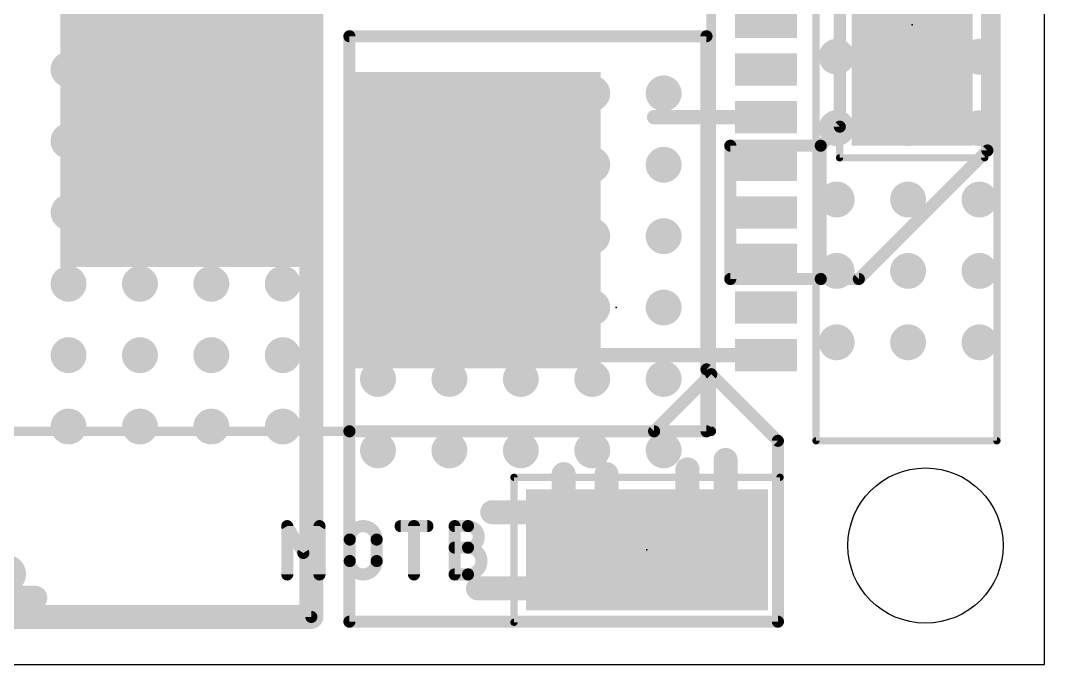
# Model space of a CAD drawing. Extents: x -5.4 to 52.1, y -3.7 to 32.4.
# Drawn here: x 30.49 to 52, y 0 to 13.53 of the extents above; entities that cross this region are included whole.
import ezdxf

# ---------------------------------------------------------------- set-up
doc = ezdxf.new("R2010")
doc.units = 0
for name, color, linetype in [('1', 14, 'CONTINUOUS'), ('16', 174, 'CONTINUOUS'), ('18', 94, 'CONTINUOUS'), ('20', 30, 'CONTINUOUS'), ('21', 250, 'CONTINUOUS'), ('22', 250, 'CONTINUOUS'), ('23', 178, 'CONTINUOUS'), ('25', 250, 'CONTINUOUS')]:
    doc.layers.add(name, color=color, linetype=linetype)

# ---------------------------------------------------------------- blocks, each defined once
blk = doc.blocks.new('RECT')
blk.add_solid([(-0.5, -0.5), (0.5, -0.5), (-0.5, 0.5), (0.5, 0.5)])
blk = doc.blocks.new('ROUNDV')
at = {"const_width": 0.5}
blk.add_lwpolyline([(0, -0.25, 1), (0, 0.25, 1), (0, -0.25)], format="xyb", dxfattribs=at)

msp = doc.modelspace()

# ---------------------------------------------------------------- linework, layer by layer
at = {"layer": '1'}
for points, const_width in [([(51, 22.3), (51, 4.7)], 0.1524), ([(36.6, 1), (36.6, 22.1)], 0.5044), ([(47.2, 4.7), (47.2, 18.9)], 0.1524), ([(50.8, 16.2), (50.8, 10.8)], 0.254), ([(47.7, 11.3), (47.7, 15.7)], 0.254), ([(37.4, 13.2), (37.4, 4.9)], 0.254), ([(44.9, 13.2), (37.4, 13.2)], 0.254), ([(44.9, 4.9), (44.9, 13.2)], 0.254), ([(46.15, 11.5), (43.8, 11.5)], 0.3048), ([(47.3, 10.9), (47.7, 11.3)], 0.254), ([(45.4, 10.9), (45.4, 8.1)], 0.254), ([(47.3, 10.9), (45.4, 10.9)], 0.254), ([(47.3, 8.1), (47.3, 10.9)], 0.254), ([(47.3, 8.1), (47.3, 10.9)], 0.254), ([(50.8, 10.8), (48.1, 8.1)], 0.254), ([(45.4, 8.1), (47.3, 8.1)], 0.254), ([(48.1, 8.1), (47.3, 8.1)], 0.254), ([(46.15, 6.5), (42.3, 6.5)], 0.3048), ([(45, 6.1), (43.8, 4.9)], 0.254), ([(46.4, 4.7), (45, 6.1)], 0.254), ([(43.8, 4.9), (37.4, 4.9)], 0.254), ([(37.4, 4.9), (37.4, 0.9)], 0.254), ([(37.4, 4.9), (44.9, 4.9)], 0.254), ([(46.4, 0.9), (46.4, 4.7)], 0.254), ([(51, 4.7), (47.2, 4.7)], 0.1524), ([(45.3, 3.4), (45.3, 4.3)], 0.5044), ([(44.5, 3.26), (44.5, 4.1)], 0.5044), ([(41.9, 3.1), (41.9, 4)], 0.5044), ([(42.8, 3.26), (42.8, 4)], 0.5044), ([(42.86, 3.2), (40.4, 3.2)], 0.5044), ([(43.65, 2.41), (42.8, 3.26)], 0.5044), ([(43.65, 2.41), (42.86, 3.2)], 0.5044), ([(43.65, 2.41), (44.64, 3.4)], 0.5044), ([(43.65, 2.41), (44.5, 3.26)], 0.5044), ([(44.64, 3.4), (45.3, 3.4)], 0.5044), ([(42.6, 2.4), (41.9, 3.1)], 0.5044), ([(42.61, 2.41), (42.6, 2.4)], 0.5044), ([(43.65, 2.41), (42.61, 2.41)], 0.5044), ([(43.65, 2.41), (42.84, 1.6)], 0.5044), ([(28, 1.9), (30.2, 1.9)], 0.8128), ([(42.84, 1.6), (40.1, 1.6)], 0.5044), ([(29.2, 1), (36.6, 1)], 0.5044), ([(37.4, 0.9), (46.4, 0.9)], 0.254)]:
    msp.add_lwpolyline(points, dxfattribs=dict(at, const_width=const_width))
for points, const_width in [([(37.4635, 13.2, 1), (37.3365, 13.2)], 0.127), ([(37.4, 13.2635, 1), (37.4, 13.1365)], 0.127), ([(44.9635, 13.2, 1), (44.8365, 13.2)], 0.127), ([(44.9, 13.1365, 1), (44.9, 13.2635)], 0.127), ([(43.8, 11.5762, 1), (43.8, 11.4238)], 0.1524), ([(46.15, 11.4238, 1), (46.15, 11.5762)], 0.1524), ([(47.7449, 11.2551, 1), (47.6551, 11.3449)], 0.127), ([(47.6365, 11.3, 1), (47.7635, 11.3)], 0.127), ([(45.4635, 10.9, 1), (45.3365, 10.9)], 0.127), ([(45.4, 10.9635, 1), (45.4, 10.8365)], 0.127), ([(47.3635, 10.9, 1), (47.2365, 10.9)], 0.127), ([(47.3635, 10.9, 1), (47.2365, 10.9)], 0.127), ([(47.2551, 10.9449, 1), (47.3449, 10.8551)], 0.127), ([(47.3, 10.8365, 1), (47.3, 10.9635)], 0.127), ([(50.7365, 10.8, 1), (50.8635, 10.8)], 0.127), ([(50.8449, 10.7551, 1), (50.7551, 10.8449)], 0.127), ([(45.4, 8.1635, 1), (45.4, 8.0365)], 0.127), ([(47.3, 8.1635, 1), (47.3, 8.0365)], 0.127), ([(47.3, 8.0365, 1), (47.3, 8.1635)], 0.127), ([(48.0551, 8.1449, 1), (48.1449, 8.0551)], 0.127), ([(48.1, 8.0365, 1), (48.1, 8.1635)], 0.127), ([(45.3365, 8.1, 1), (45.4635, 8.1)], 0.127), ([(47.2365, 8.1, 1), (47.3635, 8.1)], 0.127), ([(47.2365, 8.1, 1), (47.3635, 8.1)], 0.127), ([(42.3, 6.5762, 1), (42.3, 6.4238)], 0.1524), ([(46.15, 6.4238, 1), (46.15, 6.5762)], 0.1524), ([(45.0449, 6.1449, 1), (44.9551, 6.0551)], 0.127), ([(45.0449, 6.0551, 1), (44.9551, 6.1449)], 0.127), ([(37.4, 4.9635, 1), (37.4, 4.8365)], 0.127), ([(37.4635, 4.9, 1), (37.3365, 4.9)], 0.127), ([(37.4, 4.9635, 1), (37.4, 4.8365)], 0.127), ([(37.3365, 4.9, 1), (37.4635, 4.9)], 0.127), ([(43.7551, 4.9449, 1), (43.8449, 4.8551)], 0.127), ([(43.8, 4.8365, 1), (43.8, 4.9635)], 0.127), ([(44.8365, 4.9, 1), (44.9635, 4.9)], 0.127), ([(44.9, 4.8365, 1), (44.9, 4.9635)], 0.127), ([(46.4635, 4.7, 1), (46.3365, 4.7)], 0.127), ([(46.3551, 4.6551, 1), (46.4449, 4.7449)], 0.127), ([(47.2, 4.7381, 1), (47.2, 4.6619)], 0.0762), ([(47.1619, 4.7, 1), (47.2381, 4.7)], 0.0762), ([(50.9619, 4.7, 1), (51.0381, 4.7)], 0.0762), ([(51, 4.6619, 1), (51, 4.7381)], 0.0762), ([(45.4261, 4.3, 1), (45.1739, 4.3)], 0.2522), ([(44.6261, 4.1, 1), (44.3739, 4.1)], 0.2522), ([(42.0261, 4, 1), (41.7739, 4)], 0.2522), ([(42.9261, 4, 1), (42.6739, 4)], 0.2522), ([(40.4, 3.3261, 1), (40.4, 3.0739)], 0.2522), ([(42.8892, 3.3492, 1), (42.7108, 3.1708)], 0.2522), ([(42.9492, 3.2892, 1), (42.7708, 3.1108)], 0.2522), ([(42.86, 3.0739, 1), (42.86, 3.3261)], 0.2522), ([(44.5892, 3.1708, 1), (44.4108, 3.3492)], 0.2522), ([(44.64, 3.5261, 1), (44.64, 3.2739)], 0.2522), ([(44.7292, 3.3108, 1), (44.5508, 3.4892)], 0.2522), ([(45.1739, 3.4, 1), (45.4261, 3.4)], 0.2522), ([(45.3, 3.2739, 1), (45.3, 3.5261)], 0.2522), ([(41.9892, 3.1892, 1), (41.8108, 3.0108)], 0.2522), ([(42.6739, 3.26, 1), (42.9261, 3.26)], 0.2522), ([(44.3739, 3.26, 1), (44.6261, 3.26)], 0.2522), ([(41.7739, 3.1, 1), (42.0261, 3.1)], 0.2522), ([(42.5108, 2.4892, 1), (42.6892, 2.3108)], 0.2522), ([(42.61, 2.5361, 1), (42.61, 2.2839)], 0.2522), ([(42.5108, 2.3108, 1), (42.6892, 2.4892)], 0.2522), ([(42.6992, 2.3208, 1), (42.5208, 2.4992)], 0.2522), ([(43.5608, 2.4992, 1), (43.7392, 2.3208)], 0.2522), ([(43.5608, 2.4992, 1), (43.7392, 2.3208)], 0.2522), ([(43.7392, 2.3208, 1), (43.5608, 2.4992)], 0.2522), ([(43.5608, 2.3208, 1), (43.7392, 2.4992)], 0.2522), ([(43.5608, 2.3208, 1), (43.7392, 2.4992)], 0.2522), ([(43.65, 2.2839, 1), (43.65, 2.5361)], 0.2522), ([(30.2, 1.6968, 1), (30.2, 2.1032)], 0.4064), ([(40.1, 1.7261, 1), (40.1, 1.4739)], 0.2522), ([(42.7508, 1.6892, 1), (42.9292, 1.5108)], 0.2522), ([(42.84, 1.4739, 1), (42.84, 1.7261)], 0.2522), ([(36.4739, 1, 1), (36.7261, 1)], 0.2522), ([(36.6, 0.8739, 1), (36.6, 1.1261)], 0.2522), ([(37.4, 0.9635, 1), (37.4, 0.8365)], 0.127), ([(37.3365, 0.9, 1), (37.4635, 0.9)], 0.127), ([(46.3365, 0.9, 1), (46.4635, 0.9)], 0.127), ([(46.4, 0.8365, 1), (46.4, 0.9635)], 0.127)]:
    msp.add_lwpolyline(points, format="xyb", dxfattribs=dict(at, const_width=const_width))
at = {"layer": '16'}
for points, const_width in [([(36.6, 1), (36.6, 26.7)], 0.254), ([(47.2, 4.7), (47.2, 22.3)], 0.1524), ([(51, 22.3), (51, 4.7)], 0.1524), ([(37.4, 13.2), (44.9, 13.2)], 0.254), ([(37.4, 0.9), (37.4, 13.2)], 0.254), ([(44.9, 13.2), (44.9, 6.2)], 0.254), ([(44.9, 6.2), (46.4, 4.7)], 0.254), ([(46.4, 4.7), (46.4, 0.9)], 0.254), ([(51, 4.7), (47.2, 4.7)], 0.1524), ([(29.2, 1), (36.6, 1)], 0.254), ([(46.4, 0.9), (37.4, 0.9)], 0.254)]:
    msp.add_lwpolyline(points, dxfattribs=dict(at, const_width=const_width))
for points, const_width in [([(37.4, 13.2635, 1), (37.4, 13.1365)], 0.127), ([(37.4635, 13.2, 1), (37.3365, 13.2)], 0.127), ([(44.9635, 13.2, 1), (44.8365, 13.2)], 0.127), ([(44.9, 13.1365, 1), (44.9, 13.2635)], 0.127), ([(44.9449, 6.2449, 1), (44.8551, 6.1551)], 0.127), ([(44.8365, 6.2, 1), (44.9635, 6.2)], 0.127), ([(46.4635, 4.7, 1), (46.3365, 4.7)], 0.127), ([(46.3551, 4.6551, 1), (46.4449, 4.7449)], 0.127), ([(47.2, 4.7381, 1), (47.2, 4.6619)], 0.0762), ([(47.1619, 4.7, 1), (47.2381, 4.7)], 0.0762), ([(50.9619, 4.7, 1), (51.0381, 4.7)], 0.0762), ([(51, 4.6619, 1), (51, 4.7381)], 0.0762), ([(36.6, 0.9365, 1), (36.6, 1.0635)], 0.127), ([(36.5365, 1, 1), (36.6635, 1)], 0.127), ([(37.4, 0.9635, 1), (37.4, 0.8365)], 0.127), ([(37.3365, 0.9, 1), (37.4635, 0.9)], 0.127), ([(46.3365, 0.9, 1), (46.4635, 0.9)], 0.127), ([(46.4, 0.8365, 1), (46.4, 0.9635)], 0.127)]:
    msp.add_lwpolyline(points, format="xyb", dxfattribs=dict(at, const_width=const_width))
at = {"layer": '20'}
for p, q in [((52, 0), (52, 28)), ((0, 0), (52, 0))]:
    msp.add_line(p, q, dxfattribs=at)
msp.add_circle((49.5, 2.5), 1.63, dxfattribs=at)
at = {"layer": '21'}
for points, const_width in [([(47.695, 10.646), (47.695, 16.234)], 0.1524), ([(50.743, 16.234), (50.743, 10.646)], 0.1524), ([(47.695, 10.646), (50.743, 10.646)], 0.1524), ([(40.856, 3.934), (40.856, 0.886)], 0.1524), ([(40.856, 3.934), (46.444, 3.934)], 0.1524), ([(46.444, 0.886), (46.444, 3.934)], 0.1524), ([(36.0935, 1.892), (36.0935, 2.908)], 0.254), ([(36.0935, 2.908), (36.4321, 2.3436)], 0.254), ([(36.4321, 2.3436), (36.7708, 2.908)], 0.254), ([(36.7708, 2.908), (36.7708, 1.892)], 0.254), ([(38.474, 2.908), (39.0385, 2.908)], 0.254), ([(38.7562, 1.892), (38.7562, 2.908)], 0.254), ([(39.6086, 1.892), (39.6086, 2.908)], 0.254), ([(39.6086, 2.908), (39.8908, 2.908)], 0.254), ([(37.4072, 2.1742), (37.4072, 2.6258)], 0.254), ([(37.9717, 2.6258), (37.9717, 2.1742)], 0.254), ([(39.6086, 2.4564), (39.8908, 2.4564)], 0.254), ([(39.8908, 1.892), (39.6086, 1.892)], 0.254), ([(46.444, 0.886), (40.856, 0.886)], 0.1524)]:
    msp.add_lwpolyline(points, dxfattribs=dict(at, const_width=const_width))
for points, const_width in [([(47.695, 10.6841, 1), (47.695, 10.6079)], 0.0762), ([(47.6569, 10.646, 1), (47.7331, 10.646)], 0.0762), ([(50.7049, 10.646, 1), (50.7811, 10.646)], 0.0762), ([(50.743, 10.6079, 1), (50.743, 10.6841)], 0.0762), ([(40.8941, 3.934, 1), (40.8179, 3.934)], 0.0762), ([(40.856, 3.9721, 1), (40.856, 3.8959)], 0.0762), ([(46.4821, 3.934, 1), (46.4059, 3.934)], 0.0762), ([(46.444, 3.8959, 1), (46.444, 3.9721)], 0.0762), ([(36.1479, 2.9407, 1), (36.039, 2.8753)], 0.127), ([(36.157, 2.908, 1), (36.03, 2.908)], 0.127), ([(36.8343, 2.908, 1), (36.7073, 2.908)], 0.127), ([(36.8253, 2.8753, 1), (36.7164, 2.9407)], 0.127), ([(37.9717, 2.6258, 1), (37.4072, 2.6258)], 0.254), ([(38.474, 2.9715, 1), (38.474, 2.8445)], 0.127), ([(38.8197, 2.908, 1), (38.6927, 2.908)], 0.127), ([(39.0385, 2.8445, 1), (39.0385, 2.9715)], 0.127), ([(39.6721, 2.908, 1), (39.5451, 2.908)], 0.127), ([(39.6086, 2.9715, 1), (39.6086, 2.8445)], 0.127), ([(39.8908, 2.4564, 1), (39.8908, 2.908)], 0.254), ([(39.8908, 2.9715, 1), (39.8908, 2.8445)], 0.127), ([(39.8908, 2.8445, 1), (39.8908, 2.9715)], 0.127), ([(37.4707, 2.6258, 1), (37.3437, 2.6258)], 0.127), ([(37.3437, 2.6258, 1), (37.4707, 2.6258)], 0.127), ([(38.0352, 2.6258, 1), (37.9082, 2.6258)], 0.127), ([(37.9082, 2.6258, 1), (38.0352, 2.6258)], 0.127), ([(39.6086, 2.5199, 1), (39.6086, 2.3929)], 0.127), ([(39.8908, 1.892, 1), (39.8908, 2.4564)], 0.254), ([(39.8908, 2.5199, 1), (39.8908, 2.3929)], 0.127), ([(39.8908, 2.5199, 1), (39.8908, 2.3929)], 0.127), ([(39.8908, 2.3929, 1), (39.8908, 2.5199)], 0.127), ([(36.3777, 2.3762, 1), (36.4866, 2.3109)], 0.127), ([(36.3777, 2.3109, 1), (36.4866, 2.3762)], 0.127), ([(37.4072, 2.1742, 1), (37.9717, 2.1742)], 0.254), ([(37.4707, 2.1742, 1), (37.3437, 2.1742)], 0.127), ([(37.3437, 2.1742, 1), (37.4707, 2.1742)], 0.127), ([(38.0352, 2.1742, 1), (37.9082, 2.1742)], 0.127), ([(37.9082, 2.1742, 1), (38.0352, 2.1742)], 0.127), ([(36.03, 1.892, 1), (36.157, 1.892)], 0.127), ([(36.7073, 1.892, 1), (36.8343, 1.892)], 0.127), ([(38.6927, 1.892, 1), (38.8197, 1.892)], 0.127), ([(39.6086, 1.9555, 1), (39.6086, 1.8285)], 0.127), ([(39.5451, 1.892, 1), (39.6721, 1.892)], 0.127), ([(39.8908, 1.9555, 1), (39.8908, 1.8285)], 0.127), ([(39.8908, 1.8285, 1), (39.8908, 1.9555)], 0.127), ([(40.856, 0.9241, 1), (40.856, 0.8479)], 0.0762), ([(40.8179, 0.886, 1), (40.8941, 0.886)], 0.0762), ([(46.4059, 0.886, 1), (46.4821, 0.886)], 0.0762), ([(46.444, 0.8479, 1), (46.444, 0.9241)], 0.0762)]:
    msp.add_lwpolyline(points, format="xyb", dxfattribs=dict(at, const_width=const_width))
at = {"layer": '22', "const_width": 0.508}
msp.add_lwpolyline([(29, 1.4), (30.8, 1.4)], dxfattribs=at)
at = {"layer": '22', "const_width": 0.254}
msp.add_lwpolyline([(30.8, 1.273, 1), (30.8, 1.527)], format="xyb", dxfattribs=at)
at = {"layer": '23'}
for p in [(49.219, 13.44), (43, 7.5), (43.65, 2.41)]:
    msp.add_point(p, dxfattribs=at)
at = {"layer": '25', "const_width": 0.2}
for points in [[(45, 22.1), (45, 4.9)], [(45, 4.9), (29, 4.9)]]:
    msp.add_lwpolyline(points, dxfattribs=at)
at = {"layer": '25', "const_width": 0.1}
for points in [[(44.95, 4.9, 1), (45.05, 4.9)], [(45, 4.85, 1), (45, 4.95)]]:
    msp.add_lwpolyline(points, format="xyb", dxfattribs=at)

# ---------------------------------------------------------------- block references
at = {"layer": '1'}
for p, xscale, yscale, rotation in [((33.95, 13.5), 10.3, 5.25, 270), ((40.05, 9.335), 6.23, 5.25, 270), ((43.65, 2.41), 2.54, 5.08, 90)]:
    msp.add_blockref('RECT', p, dxfattribs=dict(at, xscale=xscale, yscale=yscale, rotation=rotation))
for p, xscale, yscale in [((49.219, 13.44), 2.54, 5.08), ((46.15, 13.5), 1.3, 0.68), ((46.15, 12.5), 1.3, 0.68), ((46.15, 11.5), 1.3, 0.68), ((46.15, 10.5), 1.3, 0.68), ((46.15, 9.5), 1.3, 0.68), ((46.15, 8.5), 1.3, 0.68), ((46.15, 7.5), 1.3, 0.68), ((46.15, 6.5), 1.3, 0.68)]:
    msp.add_blockref('RECT', p, dxfattribs=dict(at, xscale=xscale, yscale=yscale))
at = {"layer": '18', "xscale": 0.754, "yscale": 0.754}
for p in [(47.634, 12.77), (47.634, 12.77), (49.134, 12.77), (49.134, 12.77), (50.634, 12.77), (50.634, 12.77), (31.5, 12.5), (31.5, 12.5), (33, 12.5), (33, 12.5), (34.5, 12.5), (34.5, 12.5), (36, 12.5), (36, 12.5), (38, 12), (38, 12), (39.5, 12), (39.5, 12), (41, 12), (41, 12), (42.5, 12), (42.5, 12), (44, 12), (44, 12), (47.634, 11.27), (47.634, 11.27), (49.134, 11.27), (49.134, 11.27), (50.634, 11.27), (50.634, 11.27), (31.5, 11), (31.5, 11), (33, 11), (33, 11), (34.5, 11), (34.5, 11), (36, 11), (36, 11), (38, 10.5), (38, 10.5), (39.5, 10.5), (39.5, 10.5), (41, 10.5), (41, 10.5), (42.5, 10.5), (42.5, 10.5), (44, 10.5), (44, 10.5), (47.634, 9.77), (47.634, 9.77), (49.134, 9.77), (49.134, 9.77), (50.634, 9.77), (50.634, 9.77), (31.5, 9.5), (31.5, 9.5), (33, 9.5), (33, 9.5), (34.5, 9.5), (34.5, 9.5), (36, 9.5), (36, 9.5), (38, 9), (38, 9), (39.5, 9), (39.5, 9), (41, 9), (41, 9), (42.5, 9), (42.5, 9), (44, 9), (44, 9), (47.634, 8.27), (47.634, 8.27), (49.134, 8.27), (49.134, 8.27), (50.634, 8.27), (50.634, 8.27), (31.5, 8), (31.5, 8), (33, 8), (33, 8), (34.5, 8), (34.5, 8), (36, 8), (36, 8), (38, 7.5), (38, 7.5), (39.5, 7.5), (39.5, 7.5), (41, 7.5), (41, 7.5), (42.5, 7.5), (42.5, 7.5), (44, 7.5), (44, 7.5), (47.634, 6.77), (47.634, 6.77), (49.134, 6.77), (49.134, 6.77), (50.634, 6.77), (50.634, 6.77), (31.5, 6.5), (31.5, 6.5), (33, 6.5), (33, 6.5), (34.5, 6.5), (34.5, 6.5), (36, 6.5), (36, 6.5), (38, 6), (38, 6), (39.5, 6), (39.5, 6), (41, 6), (41, 6), (42.5, 6), (42.5, 6), (44, 6), (44, 6), (31.5, 5), (31.5, 5), (33, 5), (33, 5), (34.5, 5), (34.5, 5), (36, 5), (36, 5), (38, 4.5), (38, 4.5), (39.5, 4.5), (39.5, 4.5), (41, 4.5), (41, 4.5), (42.5, 4.5), (42.5, 4.5), (44, 4.5), (44, 4.5)]:
    msp.add_blockref('ROUNDV', p, dxfattribs=at)

doc.saveas('drawing.dxf')
